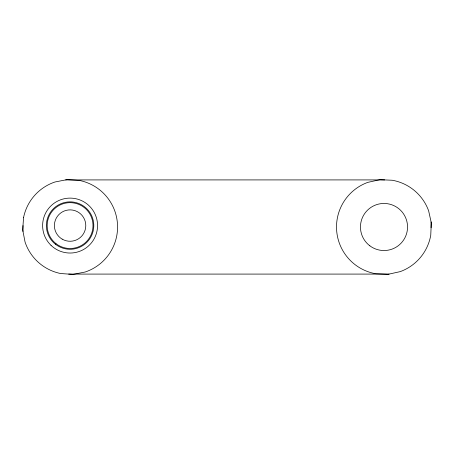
<?xml version="1.0" encoding="UTF-8"?>
<svg xmlns="http://www.w3.org/2000/svg" width="454" height="454" viewBox="0 0 454 454"><rect width="100%" height="100%" fill="white"/><g stroke="black" fill="none" stroke-linecap="round" stroke-linejoin="round"><path stroke-width="0.68" d="M65.609 179.915L384.731 179.915M68.662 274.085L389.078 274.085M431.084 221.921L431.084 227.732M23.001 225.576L23.001 231.483M431.3 222.891L430.75 235.274A47.477 47.477 0 0 1 400.207 271.628L388.108 274.301L375.725 273.751A47.477 47.477 0 0 1 367.791 182.372L379.89 179.699L392.273 180.249A47.477 47.477 0 0 1 428.627 210.792L431.3 222.891M23.557 217.574L22.7 229.94L25.072 242.101A47.477 47.477 0 0 0 60.66 273.535L73.026 274.386L85.187 272.014A47.477 47.477 0 0 0 79.518 180.465L67.152 179.614L54.985 181.986A47.477 47.477 0 0 0 23.557 217.574M369.834 245.801A23.546 23.546 0 0 0 407.369 229.866A23.546 23.546 0 0 0 374.8 205.327A23.546 23.546 0 0 0 369.834 245.801M62.187 239.133A15.697 15.697 0 0 0 85.783 225.638A15.697 15.697 0 0 0 62.294 211.95A15.697 15.697 0 0 0 62.187 239.133M51.024 245.347A27.467 27.467 0 0 0 96.742 232.198A27.467 27.467 0 0 0 62.499 199.175A27.467 27.467 0 0 0 51.024 245.347M55.473 244.246A23.71 23.71 0 0 0 93.564 228.895A23.71 23.71 0 0 0 61.222 203.585A23.71 23.71 0 0 0 55.473 244.246M55.961 243.622A22.921 22.921 0 0 0 92.781 228.782A22.921 22.921 0 0 0 61.523 204.317A22.921 22.921 0 0 0 55.961 243.622"/></g></svg>
